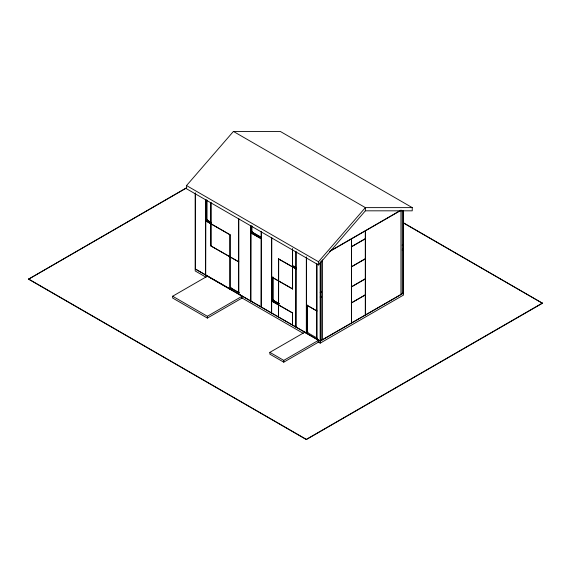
<?xml version="1.0" encoding="UTF-8"?>
<svg xmlns="http://www.w3.org/2000/svg" width="571" height="571" viewBox="0 0 571 571"><rect width="100%" height="100%" fill="white"/><g stroke="black" fill="none" stroke-linecap="round" stroke-linejoin="round"><path stroke-width="0.86" d="M186.539 185.568L233.418 131.437L280.29 131.437L412.241 207.616L412.241 210.827L365.361 210.82L318.49 264.951L186.539 188.773L186.539 185.568L318.49 261.746L318.49 264.951M318.49 261.746L365.361 207.616L412.241 207.616M403.561 222.854L542.45 303.244L306.334 439.563L28.55 279.183L186.731 187.659M28.55 279.183L186.731 187.859M207.323 219.871L205.639 220.849L230.084 234.795L230.084 288.926L195.218 268.962L320.224 341.13L403.561 293.016M210.849 245.908L238.778 261.861L210.849 245.908L210.849 202.619M252.468 231.905L250.776 232.875L261.34 238.806L250.919 232.79M172.649 296.228L207.373 276.178L242.097 296.228L242.097 298.033L207.373 318.076L172.649 298.033L172.649 296.228L207.373 316.27L242.097 296.228M278.555 258.934L296.071 268.877L278.555 258.934L278.555 317.076L278.698 258.856M231.633 288.034L229.942 289.012L229.942 234.881M306.477 257.692L306.477 333.029L238.621 294.022L238.621 218.657M330.088 251.069L400.328 210.521M329.474 251.59L401.127 210.221M273.302 300.06L271.61 301.038L292.588 312.979L292.445 325.092L292.445 313.065M292.588 288.926L271.61 276.978L292.588 288.926L292.588 248.828M320.231 292.345L321.23 291.767M402.262 244.988L403.262 244.409M320.231 292.844L321.23 292.273M402.262 245.487L403.262 244.909M320.231 296.856L321.23 296.278M402.262 249.491L403.262 248.92M320.231 297.855L321.23 297.284M402.262 250.498L403.262 249.92M269.876 352.357L304.6 332.308L318.49 340.33L318.49 342.136L283.766 362.178L269.876 354.163L269.876 352.357L283.766 360.38L318.49 340.33M306.484 332.522L307.483 331.951L307.048 331.694L307.048 305.071M308.019 332.136L306.334 333.114L306.334 256.893M320.367 262.168L320.367 341.051L316.748 339.124L316.748 263.788M320.231 340.459L321.23 339.881M402.262 293.101L403.262 292.523M320.224 340.966L403.412 293.101L403.412 210.678M317.911 341.801L320.224 343.135L403.561 295.021L403.561 210.592M28.55 278.983L306.334 439.363L542.45 303.044M403.561 223.054L542.45 303.244M233.418 131.437L365.361 207.616L365.361 210.82M252.182 232.062L261.161 237.193M251.925 232.211L261.604 237.793M256.393 235.288L257.878 236.151M293.551 265.972L295.864 267.249M293.294 266.115L296.363 267.835M293.294 266.621L294.8 267.492M207.045 220.035L210.892 222.205M211.349 222.818L206.788 220.185L206.838 200.178M205.781 220.763L230.084 234.795M273.066 300.196L279.24 303.765M273.017 300.225L279.19 303.786M272.76 300.375L278.983 303.908M271.753 300.953L292.588 312.979M230.77 287.863L239.256 292.766M230.563 287.984L239.049 292.88M317.048 338.096L307.376 332.515L307.376 305.321M316.905 338.539L317.333 338.789M206.024 277.206L195.218 270.968L195.218 193.626M241.519 297.698L303.244 333.336M403.269 210.592L403.262 293.023M402.262 210.399L402.262 293.601M400.956 210.157L400.956 294.358M322.536 259.862L322.536 339.631M321.23 260.733L321.23 340.38M320.224 262.082L320.224 343.135M316.898 263.709L316.898 339.046M307.483 305.321L307.483 332.45M296.064 251.683L295.914 327.097L295.914 251.761M292.445 248.913L292.445 289.012M283.766 360.38L283.766 362.178M273.017 277.056L273.066 301.074M272.81 277.178L272.76 300.874M271.753 237.643L271.61 313.065L271.61 237.729M261.34 231.633L261.197 307.048L261.197 231.719M251.975 225.945L251.925 232.711M250.919 225.616L250.776 301.038L250.776 225.702M238.771 218.572L238.771 293.937M210.992 202.534L210.992 245.823M207.373 316.27L207.373 318.076M206.788 199.986L206.788 220.684M205.781 199.557L205.639 274.979L205.639 199.643M195.518 192.855L195.51 268.962M195.368 193.54L195.368 268.877M365.219 238.806L351.329 246.822L365.219 238.806M365.219 258.856L351.329 266.871L365.219 258.856M306.477 304.964L316.898 310.974L306.477 304.964M365.219 278.905L351.329 286.92L365.219 278.905M365.219 294.943L351.329 302.958L365.219 294.943M365.361 230.87L365.361 315.071L365.361 230.87M351.472 238.892L351.472 323.086L351.472 238.892"/></g></svg>
